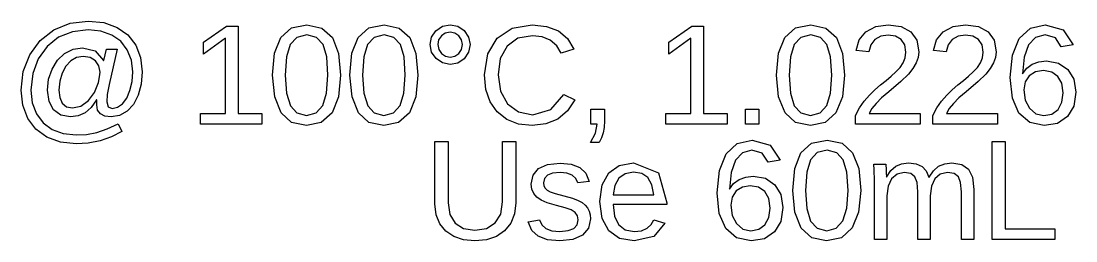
# Model space of a CAD drawing. Extents: x -25 to 123, y -44 to 109.
# Drawn here: x 14.75 to 35.79, y -9.95 to -5.56 of the extents above; entities that cross this region are included whole.
import ezdxf

# ---------------------------------------------------------------- set-up
doc = ezdxf.new("R2010")
doc.units = 0

msp = doc.modelspace()

# ---------------------------------------------------------------- linework, layer by layer
for p, q in [((15.3997, -5.73831), (15.7246, -5.6057)), ((15.7246, -5.6057), (16.0863, -5.56149)), ((16.0863, -5.56149), (16.3976, -5.59286)), ((16.3976, -5.59286), (16.6632, -5.687)), ((18.3845, -5.98309), (18.8463, -5.6655)), ((18.8463, -5.6655), (19.0766, -5.6655)), ((19.0766, -5.6655), (19.0766, -7.40744)), ((20.1414, -5.69913), (20.4487, -5.63637)), ((20.4487, -5.63637), (20.7488, -5.69983)), ((21.6841, -5.69913), (21.9915, -5.63637)), ((21.9915, -5.63637), (22.2916, -5.69983)), ((23.0245, -5.7529), (23.153, -5.6655)), ((23.153, -5.6655), (23.3068, -5.63637)), ((23.3068, -5.63637), (23.4605, -5.66516)), ((23.4605, -5.66516), (23.589, -5.75151)), ((24.5465, -5.70261), (24.9445, -5.63637)), ((24.9445, -5.63637), (25.2309, -5.66689)), ((25.2309, -5.66689), (25.466, -5.75844)), ((27.6667, -5.98309), (28.1286, -5.6655)), ((28.1286, -5.6655), (28.3588, -5.6655)), ((28.3588, -5.6655), (28.3588, -7.40744)), ((30.1943, -5.69913), (30.5017, -5.63637)), ((30.5017, -5.63637), (30.8018, -5.69983)), ((31.6027, -5.77509), (31.7984, -5.67105)), ((31.7984, -5.67105), (32.043, -5.63637)), ((32.043, -5.63637), (32.3043, -5.67123)), ((32.3043, -5.67123), (32.4973, -5.77576)), ((33.1454, -5.77509), (33.3412, -5.67105)), ((33.3412, -5.67105), (33.5858, -5.63637)), ((33.5858, -5.63637), (33.847, -5.67123)), ((33.847, -5.67123), (34.04, -5.77576)), ((34.8813, -5.70435), (35.1785, -5.63637)), ((35.1785, -5.63637), (35.5391, -5.73589)), ((15.1267, -5.95033), (15.3997, -5.73831)), ((15.4955, -5.88464), (15.2652, -6.0658)), ((15.7728, -5.77335), (15.4955, -5.88464)), ((16.0891, -5.73625), (15.7728, -5.77335)), ((16.3411, -5.76207), (16.0891, -5.73625)), ((16.5592, -5.83955), (16.3411, -5.76207)), ((16.7367, -5.96507), (16.5592, -5.83955)), ((16.6632, -5.687), (16.8773, -5.83835)), ((16.8773, -5.83835), (17.0342, -6.04135)), ((19.8061, -6.20154), (19.9293, -5.88741)), ((19.9293, -5.88741), (20.1414, -5.69913)), ((20.2509, -5.88568), (20.118, -6.02612)), ((20.4487, -5.83887), (20.2509, -5.88568)), ((20.6417, -5.88637), (20.4487, -5.83887)), ((20.7712, -6.02888), (20.6417, -5.88637)), ((20.7488, -5.69983), (20.9584, -5.8902)), ((20.9584, -5.8902), (21.0817, -6.205)), ((21.3488, -6.20154), (21.4721, -5.88741)), ((21.4721, -5.88741), (21.6841, -5.69913)), ((21.7937, -5.88568), (21.6607, -6.02612)), ((21.9915, -5.83887), (21.7937, -5.88568)), ((22.1844, -5.88637), (21.9915, -5.83887)), ((22.3139, -6.02888), (22.1844, -5.88637)), ((22.2916, -5.69983), (22.5011, -5.8902)), ((22.5011, -5.8902), (22.6244, -6.205)), ((22.9087, -6.03166), (22.9377, -5.88083)), ((22.9377, -5.88083), (23.0245, -5.7529)), ((23.1313, -5.85553), (23.0778, -5.93631)), ((23.2109, -5.80038), (23.1313, -5.85553)), ((23.3068, -5.782), (23.2109, -5.80038)), ((23.4026, -5.80003), (23.3068, -5.782)), ((23.4822, -5.85414), (23.4026, -5.80003)), ((23.5358, -5.93457), (23.4822, -5.85414)), ((23.589, -5.75151), (23.6759, -5.87909)), ((23.6759, -5.87909), (23.7048, -6.03166)), ((24.2455, -5.90128), (24.5465, -5.70261)), ((24.9473, -5.85275), (24.6588, -5.90492)), ((25.1399, -5.87527), (24.9473, -5.85275)), ((25.3044, -5.94289), (25.1399, -5.87527)), ((25.466, -5.75844), (25.6477, -5.90994)), ((29.859, -6.20154), (29.9823, -5.88741)), ((29.9823, -5.88741), (30.1943, -5.69913)), ((30.3039, -5.88568), (30.1709, -6.02612)), ((30.5017, -5.83887), (30.3039, -5.88568)), ((30.6946, -5.88637), (30.5017, -5.83887)), ((30.8241, -6.02888), (30.6946, -5.88637)), ((30.8018, -5.69983), (31.0114, -5.8902)), ((31.0114, -5.8902), (31.1346, -6.205)), ((31.4673, -5.9377), (31.6027, -5.77509)), ((31.8976, -5.86331), (31.7802, -5.92833)), ((32.043, -5.84163), (31.8976, -5.86331)), ((32.1925, -5.86383), (32.043, -5.84163)), ((32.3052, -5.93039), (32.1925, -5.86383)), ((32.4973, -5.77576), (32.6163, -5.94444)), ((33.0101, -5.9377), (33.1454, -5.77509)), ((33.4403, -5.86331), (33.323, -5.92833)), ((33.5858, -5.84163), (33.4403, -5.86331)), ((33.7352, -5.86383), (33.5858, -5.84163)), ((33.8479, -5.93039), (33.7352, -5.86383)), ((34.04, -5.77576), (34.1591, -5.94444)), ((34.6611, -5.90823), (34.8813, -5.70435)), ((34.9862, -5.88863), (34.8449, -6.0379)), ((35.1757, -5.83887), (34.9862, -5.88863)), ((35.3803, -5.89851), (35.1757, -5.83887)), ((35.5391, -5.73589), (35.736, -6.03442)), ((14.9206, -6.23276), (15.1267, -5.95033)), ((15.2652, -6.0658), (15.0905, -6.3125)), ((15.7843, -6.12144), (15.9711, -6.09267)), ((15.9711, -6.09267), (16.2274, -6.15576)), ((16.8671, -6.13498), (16.7367, -5.96507)), ((17.0342, -6.04135), (17.1304, -6.28857)), ((18.8255, -5.90405), (18.3845, -6.21887)), ((18.3845, -6.21887), (18.3845, -5.98309)), ((18.8255, -7.40744), (18.8255, -5.90405)), ((20.118, -6.02612), (20.0425, -6.27367)), ((20.8445, -6.27711), (20.7712, -6.02888)), ((21.6607, -6.02612), (21.5853, -6.27367)), ((22.3873, -6.27711), (22.3139, -6.02888)), ((22.938, -6.18248), (22.9087, -6.03166)), ((23.0778, -5.93631), (23.0599, -6.03166)), ((23.0599, -6.03166), (23.0781, -6.127)), ((23.5356, -6.12787), (23.5536, -6.03166)), ((23.5536, -6.03166), (23.5358, -5.93457)), ((23.7048, -6.03166), (23.6755, -6.1842)), ((24.0562, -6.2168), (24.2455, -5.90128)), ((24.4424, -6.06148), (24.3072, -6.30885)), ((24.6588, -5.90492), (24.4424, -6.06148)), ((25.4342, -6.05315), (25.3044, -5.94289)), ((25.5228, -6.20361), (25.4342, -6.05315)), ((25.6477, -5.90994), (25.7739, -6.12041)), ((28.1078, -5.90405), (27.6667, -6.21887)), ((27.6667, -6.21887), (27.6667, -5.98309)), ((28.1078, -7.40744), (28.1078, -5.90405)), ((30.1709, -6.02612), (30.0955, -6.27367)), ((30.8975, -6.27711), (30.8241, -6.02888)), ((31.4037, -6.14815), (31.4673, -5.9377)), ((31.6982, -6.03252), (31.6589, -6.17174)), ((31.7802, -5.92833), (31.6982, -6.03252)), ((32.3759, -6.0372), (32.3052, -5.93039)), ((32.3995, -6.18005), (32.3759, -6.0372)), ((32.6163, -5.94444), (32.6561, -6.17174)), ((32.9464, -6.14815), (33.0101, -5.9377)), ((33.241, -6.03252), (33.2016, -6.17174)), ((33.323, -5.92833), (33.241, -6.03252)), ((33.9187, -6.0372), (33.8479, -5.93039)), ((33.9422, -6.18005), (33.9187, -6.0372)), ((34.1591, -5.94444), (34.1988, -6.17174)), ((34.5249, -6.239), (34.6611, -5.90823)), ((34.8449, -6.0379), (34.757, -6.28146)), ((35.4975, -6.07741), (35.3803, -5.89851)), ((35.736, -6.03442), (35.4975, -6.07741)), ((14.7911, -6.56804), (14.9206, -6.23276)), ((15.0905, -6.3125), (14.9802, -6.60878)), ((15.4717, -6.34302), (15.6147, -6.20779)), ((15.6147, -6.20779), (15.7843, -6.12144)), ((15.8541, -6.29083), (15.7375, -6.35689)), ((15.9864, -6.26881), (15.8541, -6.29083)), ((16.1237, -6.2905), (15.9864, -6.26881)), ((16.2305, -6.3555), (16.1237, -6.2905)), ((16.2274, -6.15576), (16.3886, -6.34509)), ((16.3969, -6.34509), (16.451, -6.12317)), ((16.451, -6.12317), (16.6674, -6.12317)), ((16.6674, -6.12317), (16.5065, -6.82495)), ((16.9472, -6.34111), (16.8671, -6.13498)), ((17.1304, -6.28857), (17.1625, -6.57254)), ((19.765, -6.64188), (19.8061, -6.20154)), ((20.0425, -6.27367), (20.0174, -6.64188)), ((20.869, -6.64188), (20.8445, -6.27711)), ((21.0817, -6.205), (21.1227, -6.64188)), ((21.3077, -6.64188), (21.3488, -6.20154)), ((21.5853, -6.27367), (21.5602, -6.64188)), ((22.4117, -6.64188), (22.3873, -6.27711)), ((22.6244, -6.205), (22.6655, -6.64188)), ((23.0259, -6.31041), (22.938, -6.18248)), ((23.1547, -6.39778), (23.0259, -6.31041)), ((23.0781, -6.127), (23.1327, -6.20779)), ((23.1327, -6.20779), (23.2126, -6.26292)), ((23.2126, -6.26292), (23.3068, -6.28128)), ((23.3068, -6.28128), (23.4018, -6.26309)), ((23.4018, -6.26309), (23.4815, -6.20848)), ((23.5876, -6.3118), (23.4588, -6.39813)), ((23.4815, -6.20848), (23.5356, -6.12787)), ((23.6755, -6.1842), (23.5876, -6.3118)), ((23.9931, -6.63354), (24.0562, -6.2168)), ((24.3072, -6.30885), (24.2621, -6.63354)), ((25.7739, -6.12041), (25.5228, -6.20361)), ((29.8179, -6.64188), (29.859, -6.20154)), ((30.0955, -6.27367), (30.0704, -6.64188)), ((30.9219, -6.64188), (30.8975, -6.27711)), ((31.1346, -6.205), (31.1757, -6.64188)), ((31.6589, -6.17174), (31.4037, -6.14815)), ((32.3447, -6.39363), (32.3858, -6.29308)), ((32.3858, -6.29308), (32.3995, -6.18005)), ((32.6431, -6.28511), (32.604, -6.39778)), ((32.6561, -6.17174), (32.6431, -6.28511)), ((33.2016, -6.17174), (32.9464, -6.14815)), ((33.8874, -6.39363), (33.9285, -6.29308)), ((33.9285, -6.29308), (33.9422, -6.18005)), ((34.1858, -6.28511), (34.1468, -6.39778)), ((34.1988, -6.17174), (34.1858, -6.28511)), ((34.4795, -6.68765), (34.5249, -6.239)), ((34.757, -6.28146), (34.7277, -6.61414)), ((15.2973, -6.72197), (15.3644, -6.51846)), ((15.3644, -6.51846), (15.4717, -6.34302)), ((15.6402, -6.46194), (15.5662, -6.60097)), ((15.7375, -6.35689), (15.6402, -6.46194)), ((16.2991, -6.45586), (16.2305, -6.3555)), ((16.322, -6.58363), (16.2991, -6.45586)), ((16.3886, -6.34509), (16.3969, -6.34509)), ((16.9739, -6.5753), (16.9472, -6.34111)), ((23.3068, -6.42691), (23.1547, -6.39778)), ((23.4588, -6.39813), (23.3068, -6.42691)), ((32.2011, -6.57394), (32.2814, -6.48587)), ((32.2814, -6.48587), (32.3447, -6.39363)), ((32.5394, -6.51013), (32.4494, -6.62247)), ((32.604, -6.39778), (32.5394, -6.51013)), ((33.7439, -6.57394), (33.8242, -6.48587)), ((33.8242, -6.48587), (33.8874, -6.39363)), ((34.0821, -6.51013), (33.9922, -6.62247)), ((34.1468, -6.39778), (34.0821, -6.51013)), ((34.7277, -6.61414), (34.8096, -6.50302)), ((34.8096, -6.50302), (34.9191, -6.42206)), ((34.9191, -6.42206), (35.0516, -6.37267)), ((35.0516, -6.37267), (35.202, -6.35619)), ((35.202, -6.35619), (35.4446, -6.39848)), ((35.4446, -6.39848), (35.6313, -6.52539)), ((14.7479, -6.93866), (14.7911, -6.56804)), ((14.9802, -6.60878), (14.9435, -6.93866)), ((15.2749, -6.94144), (15.2973, -6.72197)), ((15.5662, -6.60097), (15.5194, -6.76343)), ((16.2901, -6.78473), (16.3141, -6.67065)), ((16.3141, -6.67065), (16.322, -6.58363)), ((16.9604, -6.77017), (16.9739, -6.5753)), ((17.1625, -6.57254), (17.1425, -6.81821)), ((19.8073, -7.07527), (19.765, -6.64188)), ((20.0174, -6.64188), (20.0429, -7.00211)), ((20.8433, -6.99692), (20.869, -6.64188)), ((21.1227, -6.64188), (21.0796, -7.07355)), ((21.35, -7.07527), (21.3077, -6.64188)), ((21.5602, -6.64188), (21.5856, -7.00211)), ((22.386, -6.99692), (22.4117, -6.64188)), ((22.6655, -6.64188), (22.6223, -7.07355)), ((24.0214, -6.92462), (23.9931, -6.63354)), ((24.2621, -6.63354), (24.3091, -6.95757)), ((29.8602, -7.07527), (29.8179, -6.64188)), ((30.0704, -6.64188), (30.0958, -7.00211)), ((30.8963, -6.99692), (30.9219, -6.64188)), ((31.1757, -6.64188), (31.1325, -7.07355)), ((32.0021, -6.7459), (32.107, -6.65993)), ((32.107, -6.65993), (32.2011, -6.57394)), ((32.4494, -6.62247), (32.3, -6.76567)), ((33.5449, -6.7459), (33.6497, -6.65993)), ((33.6497, -6.65993), (33.7439, -6.57394)), ((33.9922, -6.62247), (33.8427, -6.76567)), ((34.5232, -7.1006), (34.4795, -6.68765)), ((34.8602, -6.65091), (34.7796, -6.77208)), ((34.9845, -6.57445), (34.8602, -6.65091)), ((35.1424, -6.54897), (34.9845, -6.57445)), ((35.3078, -6.57776), (35.1424, -6.54897)), ((35.4323, -6.66409), (35.3078, -6.57776)), ((35.5103, -6.80347), (35.4323, -6.66409)), ((35.6313, -6.52539), (35.7504, -6.72371)), ((35.7504, -6.72371), (35.7901, -6.98027)), ((14.781, -7.23909), (14.7479, -6.93866)), ((14.9435, -6.93866), (14.9707, -7.19057)), ((15.3049, -7.16508), (15.2749, -6.94144)), ((15.5194, -6.76343), (15.5038, -6.93866)), ((15.5038, -6.93866), (15.5202, -7.08707)), ((16.2125, -6.98444), (16.2901, -6.78473)), ((16.5065, -6.82495), (16.468, -7.02638)), ((16.9198, -6.94698), (16.9604, -6.77017)), ((17.1425, -6.81821), (17.0827, -7.03923)), ((24.1061, -7.17374), (24.0214, -6.92462)), ((31.6698, -7.03886), (31.7795, -6.93242)), ((31.7795, -6.93242), (31.8913, -6.83553)), ((31.8913, -6.83553), (32.0021, -6.7459)), ((32.3, -6.76567), (32.0569, -6.97058)), ((33.2125, -7.03886), (33.3223, -6.93242)), ((33.3223, -6.93242), (33.4341, -6.83553)), ((33.4341, -6.83553), (33.5449, -6.7459)), ((33.8427, -6.76567), (33.5997, -6.97058)), ((34.7796, -6.77208), (34.7527, -6.93173)), ((34.7527, -6.93173), (34.7806, -7.13733)), ((35.5363, -6.99138), (35.5103, -6.80347)), ((15.5202, -7.08707), (15.5696, -7.1994)), ((15.9389, -7.25731), (16.0904, -7.1481)), ((16.0904, -7.1481), (16.2125, -6.98444)), ((16.2513, -7.13423), (16.1488, -7.28349)), ((16.2596, -7.13423), (16.2513, -7.13423)), ((16.2555, -7.23129), (16.2596, -7.13423)), ((16.468, -7.02638), (16.4552, -7.17583)), ((16.7721, -7.21049), (16.8558, -7.09676)), ((16.8558, -7.09676), (16.9198, -6.94698)), ((17.0827, -7.03923), (16.9874, -7.2242)), ((19.9342, -7.39079), (19.8073, -7.07527)), ((20.0429, -7.00211), (20.1193, -7.25072)), ((20.7663, -7.24657), (20.8433, -6.99692)), ((21.0796, -7.07355), (20.9501, -7.3894)), ((21.4769, -7.39079), (21.35, -7.07527)), ((21.5856, -7.00211), (21.6621, -7.25072)), ((22.3091, -7.24657), (22.386, -6.99692)), ((22.6223, -7.07355), (22.4928, -7.3894)), ((24.3091, -6.95757), (24.45, -7.21121)), ((25.3179, -7.32803), (25.5756, -7.02327)), ((25.5756, -7.02327), (25.7919, -7.13145)), ((25.7919, -7.13145), (25.6468, -7.35368)), ((29.9871, -7.39079), (29.8602, -7.07527)), ((30.0958, -7.00211), (30.1723, -7.25072)), ((30.8193, -7.24657), (30.8963, -6.99692)), ((31.1325, -7.07355), (31.003, -7.3894)), ((31.5652, -7.15712), (31.6698, -7.03886)), ((31.9137, -7.09451), (31.8031, -7.20564)), ((32.0569, -6.97058), (31.9137, -7.09451)), ((33.108, -7.15712), (33.2125, -7.03886)), ((33.4565, -7.09451), (33.3459, -7.20564)), ((33.5997, -6.97058), (33.4565, -7.09451)), ((34.6542, -7.4019), (34.5232, -7.1006)), ((34.7806, -7.13733), (34.8643, -7.30203)), ((35.5106, -7.18085), (35.5363, -6.99138)), ((35.7901, -6.98027), (35.7481, -7.25696)), ((14.8804, -7.50244), (14.781, -7.23909)), ((14.9707, -7.19057), (15.0523, -7.41092)), ((15.3949, -7.33394), (15.3049, -7.16508)), ((15.5393, -7.44002), (15.3949, -7.33394)), ((15.5696, -7.1994), (15.6534, -7.27013)), ((15.6534, -7.27013), (15.7728, -7.29372)), ((15.7728, -7.29372), (15.9389, -7.25731)), ((16.1488, -7.28349), (16.0245, -7.39009)), ((16.2742, -7.33809), (16.2555, -7.23129)), ((16.3304, -7.41437), (16.2742, -7.33809)), ((16.4552, -7.17583), (16.4833, -7.27359)), ((16.4833, -7.27359), (16.5675, -7.3062)), ((16.5675, -7.3062), (16.6741, -7.28226)), ((16.6741, -7.28226), (16.7721, -7.21049)), ((16.8608, -7.36168), (16.7102, -7.44696)), ((16.9874, -7.2242), (16.8608, -7.36168)), ((20.1193, -7.25072), (20.2513, -7.39531)), ((20.6342, -7.39426), (20.7663, -7.24657)), ((21.6621, -7.25072), (21.794, -7.39531)), ((22.177, -7.39426), (22.3091, -7.24657)), ((24.2448, -7.37553), (24.1061, -7.17374)), ((24.45, -7.21121), (24.6711, -7.37502)), ((24.9584, -7.42963), (25.3179, -7.32803)), ((25.6468, -7.35368), (25.4528, -7.51561)), ((26.1156, -7.61964), (26.1156, -7.3159)), ((26.1156, -7.3159), (26.3861, -7.3159)), ((26.3861, -7.3159), (26.3861, -7.5489)), ((29.1956, -7.61964), (29.1956, -7.3159)), ((29.1956, -7.3159), (29.4661, -7.3159)), ((29.4661, -7.3159), (29.4661, -7.61964)), ((30.1723, -7.25072), (30.3042, -7.39531)), ((30.6872, -7.39426), (30.8193, -7.24657)), ((31.3926, -7.44351), (31.4711, -7.29077)), ((31.4711, -7.29077), (31.5652, -7.15712)), ((31.722, -7.30846), (31.6672, -7.40744)), ((31.8031, -7.20564), (31.722, -7.30846)), ((32.9353, -7.44351), (33.0139, -7.29077)), ((33.0139, -7.29077), (33.108, -7.15712)), ((33.2647, -7.30846), (33.2099, -7.40744)), ((33.3459, -7.20564), (33.2647, -7.30846)), ((34.8643, -7.30203), (34.9918, -7.4102)), ((35.3116, -7.41594), (35.4337, -7.32492)), ((35.4337, -7.32492), (35.5106, -7.18085)), ((35.7481, -7.25696), (35.6223, -7.46848)), ((15.0423, -7.71915), (14.8804, -7.50244)), ((15.0523, -7.41092), (15.1855, -7.59172)), ((15.7326, -7.47539), (15.5393, -7.44002)), ((15.884, -7.45407), (15.7326, -7.47539)), ((16.0245, -7.39009), (15.884, -7.45407)), ((16.4209, -7.46014), (16.3304, -7.41437)), ((16.5425, -7.47539), (16.4209, -7.46014)), ((16.7102, -7.44696), (16.5425, -7.47539)), ((18.3277, -7.61964), (18.3277, -7.40744)), ((18.3277, -7.40744), (18.8255, -7.40744)), ((19.0766, -7.40744), (19.5523, -7.40744)), ((19.5523, -7.40744), (19.5523, -7.61964)), ((20.1453, -7.58322), (19.9342, -7.39079)), ((20.2513, -7.39531), (20.4432, -7.44351)), ((20.4432, -7.44351), (20.6342, -7.39426)), ((20.9501, -7.3894), (20.7363, -7.58287)), ((21.6881, -7.58322), (21.4769, -7.39079)), ((21.794, -7.39531), (21.9859, -7.44351)), ((21.9859, -7.44351), (22.177, -7.39426)), ((22.4928, -7.3894), (22.2791, -7.58287)), ((24.4348, -7.52463), (24.2448, -7.37553)), ((24.6704, -7.61668), (24.4348, -7.52463)), ((24.6711, -7.37502), (24.9584, -7.42963)), ((25.4528, -7.51561), (25.2169, -7.61443)), ((26.3861, -7.5489), (26.3795, -7.68379)), ((27.6099, -7.61964), (27.6099, -7.40744)), ((27.6099, -7.40744), (28.1078, -7.40744)), ((28.3588, -7.40744), (28.8345, -7.40744)), ((28.8345, -7.40744), (28.8345, -7.61964)), ((30.1983, -7.58322), (29.9871, -7.39079)), ((30.3042, -7.39531), (30.4961, -7.44351)), ((30.4961, -7.44351), (30.6872, -7.39426)), ((31.003, -7.3894), (30.7893, -7.58287)), ((31.3926, -7.61964), (31.3926, -7.44351)), ((31.6672, -7.40744), (32.6866, -7.40744)), ((32.6866, -7.40744), (32.6866, -7.61964)), ((32.9353, -7.61964), (32.9353, -7.44351)), ((33.2099, -7.40744), (34.2293, -7.40744)), ((34.2293, -7.40744), (34.2293, -7.61964)), ((34.8678, -7.586), (34.6542, -7.4019)), ((34.9918, -7.4102), (35.1507, -7.44627)), ((35.1507, -7.44627), (35.3116, -7.41594)), ((35.6223, -7.46848), (35.4226, -7.60265)), ((15.2631, -7.87967), (15.0423, -7.71915)), ((15.1855, -7.59172), (15.3672, -7.72504)), ((15.3672, -7.72504), (15.5903, -7.80721)), ((16.0502, -7.82159), (16.2555, -7.78259)), ((16.2555, -7.78259), (16.4659, -7.71341)), ((16.4659, -7.71341), (16.684, -7.60992)), ((16.7603, -7.76526), (16.5507, -7.87152)), ((16.684, -7.60992), (16.7603, -7.76526)), ((19.5523, -7.61964), (18.3277, -7.61964)), ((20.4404, -7.64737), (20.1453, -7.58322)), ((20.7363, -7.58287), (20.4404, -7.64737)), ((21.9832, -7.64737), (21.6881, -7.58322)), ((22.2791, -7.58287), (21.9832, -7.64737)), ((24.9459, -7.64737), (24.6704, -7.61668)), ((25.2169, -7.61443), (24.9459, -7.64737)), ((26.2377, -7.61964), (26.1156, -7.61964)), ((26.2051, -7.79785), (26.2377, -7.61964)), ((26.3795, -7.68379), (26.3597, -7.79437)), ((28.8345, -7.61964), (27.6099, -7.61964)), ((29.4661, -7.61964), (29.1956, -7.61964)), ((30.4934, -7.64737), (30.1983, -7.58322)), ((30.7893, -7.58287), (30.4934, -7.64737)), ((32.6866, -7.61964), (31.3926, -7.61964)), ((34.2293, -7.61964), (32.9353, -7.61964)), ((35.1591, -7.64737), (34.8678, -7.586)), ((35.4226, -7.60265), (35.1591, -7.64737)), ((15.5344, -7.97902), (15.2631, -7.87967)), ((15.8477, -8.01213), (15.5344, -7.97902)), ((15.5903, -7.80721), (15.8477, -7.83461)), ((15.8477, -7.83461), (16.0502, -7.82159)), ((16.3241, -7.94902), (16.0875, -7.99634)), ((16.5507, -7.87152), (16.3241, -7.94902)), ((23.0034, -9.21039), (23.0034, -7.96635)), ((23.0034, -7.96635), (23.2683, -7.96635)), ((23.2683, -7.96635), (23.2683, -9.18822)), ((24.3528, -9.17017), (24.3528, -7.96635)), ((24.3528, -7.96635), (24.6163, -7.96635)), ((24.6163, -7.96635), (24.6163, -9.18544)), ((26.1073, -7.983), (26.2051, -7.79785)), ((26.2779, -7.983), (26.1073, -7.983)), ((26.3261, -7.89076), (26.2779, -7.983)), ((26.3597, -7.79437), (26.3261, -7.89076)), ((29.0341, -8.00519), (29.3312, -7.93723)), ((29.3312, -7.93723), (29.6918, -8.03674)), ((30.5181, -7.99998), (30.8254, -7.93723)), ((30.8254, -7.93723), (31.1255, -8.00069)), ((34.1172, -9.92049), (34.1172, -7.96635)), ((34.1172, -7.96635), (34.3821, -7.96635)), ((34.3821, -7.96635), (34.3821, -9.70413)), ((16.0875, -7.99634), (15.8477, -8.01213)), ((28.8139, -8.20908), (29.0341, -8.00519)), ((29.139, -8.18948), (28.9977, -8.33875)), ((29.3284, -8.13972), (29.139, -8.18948)), ((29.533, -8.19936), (29.3284, -8.13972)), ((29.6502, -8.37825), (29.533, -8.19936)), ((29.6918, -8.03674), (29.8888, -8.33527)), ((30.1828, -8.50238), (30.306, -8.18825)), ((30.306, -8.18825), (30.5181, -7.99998)), ((30.6276, -8.18654), (30.4946, -8.32697)), ((30.8254, -8.13972), (30.6276, -8.18654)), ((31.0184, -8.18723), (30.8254, -8.13972)), ((31.1479, -8.32973), (31.0184, -8.18723)), ((31.1255, -8.00069), (31.3351, -8.19104)), ((31.3351, -8.19104), (31.4584, -8.50584)), ((25.2523, -8.42316), (25.499, -8.3963)), ((25.499, -8.3963), (25.7218, -8.41814)), ((26.6806, -8.44171), (26.9665, -8.39215)), ((26.9665, -8.39215), (27.4626, -8.59151)), ((28.6777, -8.53984), (28.8139, -8.20908)), ((28.9977, -8.33875), (28.9098, -8.58232)), ((29.8888, -8.33527), (29.6502, -8.37825)), ((30.4946, -8.32697), (30.4192, -8.57452)), ((31.2212, -8.57797), (31.1479, -8.32973)), ((32.1976, -8.45456), (32.313, -8.40775)), ((32.313, -8.40775), (32.4514, -8.39215)), ((32.4514, -8.39215), (32.6041, -8.40913)), ((32.6041, -8.40913), (32.7211, -8.4601)), ((33.0512, -8.45871), (33.1731, -8.40878)), ((33.1731, -8.40878), (33.3182, -8.39215)), ((33.3182, -8.39215), (33.5146, -8.42299)), ((24.9628, -8.63571), (25.0725, -8.50378)), ((25.0725, -8.50378), (25.2523, -8.42316)), ((25.352, -8.59775), (25.2494, -8.63623)), ((25.499, -8.58493), (25.352, -8.59775)), ((25.6361, -8.59827), (25.499, -8.58493)), ((25.7424, -8.63832), (25.6361, -8.59827)), ((25.7218, -8.41814), (25.8936, -8.48366)), ((25.8936, -8.48366), (26.013, -8.5974)), ((26.013, -8.5974), (26.0787, -8.76382)), ((26.3387, -8.83214), (26.4693, -8.59047)), ((26.4693, -8.59047), (26.6806, -8.44171)), ((26.7995, -8.60695), (26.6745, -8.69795)), ((26.9623, -8.5766), (26.7995, -8.60695)), ((27.1277, -8.60381), (26.9623, -8.5766)), ((27.2494, -8.68546), (27.1277, -8.60381)), ((27.4626, -8.59151), (27.628, -9.18961)), ((28.6322, -8.98849), (28.6777, -8.53984)), ((28.9098, -8.58232), (28.8805, -8.91499)), ((30.1417, -8.94273), (30.1828, -8.50238)), ((30.4192, -8.57452), (30.3941, -8.94273)), ((31.2457, -8.94273), (31.2212, -8.57797)), ((31.4584, -8.50584), (31.4995, -8.94273)), ((31.7683, -8.5291), (31.7621, -8.41988)), ((31.7621, -8.41988), (31.9979, -8.41988)), ((31.7704, -8.74026), (31.7683, -8.5291)), ((31.9979, -8.41988), (31.9993, -8.43269)), ((31.9993, -8.43269), (32.0007, -8.45732)), ((32.0007, -8.45732), (32.0022, -8.49008)), ((32.0022, -8.49008), (32.0041, -8.52736)), ((32.0041, -8.52736), (32.0064, -8.5844)), ((32.0064, -8.5844), (32.009, -8.67644)), ((32.0131, -8.67644), (32.0995, -8.54123)), ((32.0995, -8.54123), (32.1976, -8.45456)), ((32.2212, -8.61543), (32.1116, -8.70699)), ((32.364, -8.58493), (32.2212, -8.61543)), ((32.4954, -8.60573), (32.364, -8.58493)), ((32.579, -8.66814), (32.4954, -8.60573)), ((32.7211, -8.4601), (32.8052, -8.54817)), ((32.8052, -8.54817), (32.8591, -8.67644)), ((32.8633, -8.67644), (32.9491, -8.54643)), ((32.9491, -8.54643), (33.0512, -8.45871)), ((33.0854, -8.61526), (32.9763, -8.70628)), ((33.2308, -8.58493), (33.0854, -8.61526)), ((33.3622, -8.60573), (33.2308, -8.58493)), ((33.4458, -8.66814), (33.3622, -8.60573)), ((33.5146, -8.42299), (33.649, -8.51556)), ((33.649, -8.51556), (33.7265, -8.67853)), ((24.9262, -8.81651), (24.9628, -8.63571)), ((24.9391, -8.91881), (24.9262, -8.81651)), ((25.189, -8.70071), (25.1689, -8.79156)), ((25.1689, -8.79156), (25.1772, -8.84981)), ((25.2494, -8.63623), (25.189, -8.70071)), ((25.8158, -8.70332), (25.7424, -8.63832)), ((25.8541, -8.79156), (25.8158, -8.70332)), ((26.0787, -8.76382), (25.8541, -8.79156)), ((26.2952, -9.16048), (26.3387, -8.83214)), ((26.6745, -8.69795), (26.5929, -8.84201)), ((27.3295, -8.82642), (27.2494, -8.68546)), ((27.37, -9.03149), (27.3295, -8.82642)), ((28.8805, -8.91499), (28.9623, -8.80388)), ((28.9623, -8.80388), (29.0719, -8.72292)), ((29.0719, -8.72292), (29.2043, -8.67351)), ((29.2043, -8.67351), (29.3548, -8.65703)), ((29.3548, -8.65703), (29.5973, -8.69933)), ((29.5973, -8.69933), (29.784, -8.82623)), ((29.784, -8.82623), (29.9031, -9.02457)), ((31.7704, -9.92049), (31.7704, -8.74026)), ((32.009, -8.67644), (32.0131, -8.67644)), ((32.1116, -8.70699), (32.0419, -8.85397)), ((32.6237, -8.78499), (32.579, -8.66814)), ((32.6386, -8.96909), (32.6237, -8.78499)), ((32.8591, -8.67644), (32.8633, -8.67644)), ((32.9763, -8.70628), (32.9082, -8.8531)), ((33.4905, -8.78499), (33.4458, -8.66814)), ((33.5054, -8.96909), (33.4905, -8.78499)), ((33.7265, -8.67853), (33.7523, -8.92055)), ((24.9775, -9.00375), (24.9391, -8.91881)), ((25.0387, -9.07433), (24.9775, -9.00375)), ((25.1772, -8.84981), (25.2022, -8.89699)), ((25.2022, -8.89699), (25.2435, -8.93546)), ((25.2435, -8.93546), (25.3007, -8.9677)), ((25.3007, -8.9677), (25.4019, -9.00237)), ((25.4019, -9.00237), (25.5753, -9.04814)), ((25.5753, -9.04814), (25.7459, -9.09616)), ((26.5929, -8.84201), (26.5601, -9.03149)), ((26.5601, -9.03149), (27.37, -9.03149)), ((28.6759, -9.40144), (28.6322, -8.98849)), ((29.0129, -8.95175), (28.9323, -9.07294)), ((29.1372, -8.87529), (29.0129, -8.95175)), ((29.2952, -8.84981), (29.1372, -8.87529)), ((29.4606, -8.8786), (29.2952, -8.84981)), ((29.585, -8.96494), (29.4606, -8.8786)), ((29.6631, -9.10431), (29.585, -8.96494)), ((29.9031, -9.02457), (29.9428, -9.28111)), ((30.184, -9.37613), (30.1417, -8.94273)), ((30.3941, -8.94273), (30.4196, -9.30296)), ((31.22, -9.29776), (31.2457, -8.94273)), ((31.4995, -8.94273), (31.4563, -9.37439)), ((32.0419, -8.85397), (32.0187, -9.05092)), ((32.6386, -9.92049), (32.6386, -8.96909)), ((32.9082, -8.8531), (32.8855, -9.05092)), ((33.5054, -9.92049), (33.5054, -8.96909)), ((33.7523, -8.92055), (33.7523, -9.92049)), ((23.028, -9.42467), (23.0034, -9.21039)), ((23.2683, -9.18822), (23.3023, -9.42361)), ((24.3163, -9.41304), (24.3528, -9.17017)), ((24.6163, -9.18544), (24.5912, -9.40628)), ((25.1197, -9.13344), (25.0387, -9.07433)), ((25.2416, -9.18735), (25.1197, -9.13344)), ((25.4255, -9.24229), (25.2416, -9.18735)), ((25.6044, -9.28943), (25.4255, -9.24229)), ((25.7459, -9.09616), (25.861, -9.14038)), ((25.861, -9.14038), (25.9392, -9.18494)), ((25.9392, -9.18494), (25.999, -9.23398)), ((25.999, -9.23398), (26.0439, -9.28928)), ((26.3387, -9.50337), (26.2952, -9.16048)), ((27.628, -9.22287), (26.5573, -9.22287)), ((26.5573, -9.22287), (26.584, -9.45137)), ((27.628, -9.18961), (27.628, -9.22287)), ((28.9323, -9.07294), (28.9055, -9.23259)), ((28.9055, -9.23259), (28.9334, -9.43819)), ((29.6891, -9.29222), (29.6631, -9.10431)), ((32.0187, -9.05092), (32.0187, -9.92049)), ((32.8855, -9.05092), (32.8855, -9.92049)), ((23.1019, -9.60706), (23.028, -9.42467)), ((23.3023, -9.42361), (23.4042, -9.59456)), ((24.2065, -9.58971), (24.3163, -9.41304)), ((24.5912, -9.40628), (24.5158, -9.59456)), ((25.7216, -9.33034), (25.6044, -9.28943)), ((25.8014, -9.38098), (25.7216, -9.33034)), ((25.8471, -9.44476), (25.8014, -9.38098)), ((25.8624, -9.52521), (25.8471, -9.44476)), ((26.0439, -9.28928), (26.0773, -9.35255)), ((26.0773, -9.35255), (26.0982, -9.4245)), ((26.0982, -9.4245), (26.1051, -9.5058)), ((26.584, -9.45137), (26.6641, -9.62093)), ((28.807, -9.70276), (28.6759, -9.40144)), ((28.9334, -9.43819), (29.0171, -9.60287)), ((29.6634, -9.4817), (29.6891, -9.29222)), ((29.9428, -9.28111), (29.9009, -9.55782)), ((30.3109, -9.69165), (30.184, -9.37613)), ((30.4196, -9.30296), (30.496, -9.55157)), ((31.143, -9.54742), (31.22, -9.29776)), ((31.4563, -9.37439), (31.3268, -9.69026)), ((23.2204, -9.75372), (23.1019, -9.60706)), ((23.4042, -9.59456), (23.5703, -9.69858)), ((24.0309, -9.69736), (24.2065, -9.58971)), ((24.5158, -9.59456), (24.3945, -9.74626)), ((24.8666, -9.56822), (25.0871, -9.52521)), ((24.9389, -9.73793), (24.8666, -9.56822)), ((25.0871, -9.52521), (25.136, -9.62975)), ((25.136, -9.62975), (25.2188, -9.70206)), ((25.7743, -9.69997), (25.8404, -9.62715)), ((25.8404, -9.62715), (25.8624, -9.52521)), ((26.1051, -9.5058), (26.065, -9.69373)), ((26.4693, -9.74989), (26.3387, -9.50337)), ((26.6641, -9.62093), (26.7955, -9.72597)), ((27.2362, -9.69582), (27.3182, -9.62196)), ((27.3182, -9.62196), (27.3687, -9.53078)), ((27.5878, -9.59317), (27.3676, -9.85945)), ((27.3687, -9.53078), (27.5878, -9.59317)), ((29.0171, -9.60287), (29.1445, -9.71106)), ((29.4644, -9.71678), (29.5864, -9.62576)), ((29.5864, -9.62576), (29.6634, -9.4817)), ((29.9009, -9.55782), (29.775, -9.76932)), ((30.496, -9.55157), (30.628, -9.69615)), ((31.0109, -9.69511), (31.143, -9.54742)), ((23.3792, -9.86086), (23.2204, -9.75372)), ((23.5734, -9.92638), (23.3792, -9.86086)), ((23.5703, -9.69858), (23.7967, -9.73325)), ((23.7967, -9.73325), (24.0309, -9.69736)), ((24.2315, -9.85739), (24.0312, -9.92551)), ((24.3945, -9.74626), (24.2315, -9.85739)), ((25.0642, -9.856), (24.9389, -9.73793)), ((25.2482, -9.92516), (25.0642, -9.856)), ((25.2188, -9.70206), (25.3381, -9.74419)), ((25.3381, -9.74419), (25.4962, -9.75821)), ((25.4962, -9.75821), (25.6608, -9.74365)), ((25.6608, -9.74365), (25.7743, -9.69997)), ((25.9449, -9.83311), (25.7526, -9.91945)), ((26.065, -9.69373), (25.9449, -9.83311)), ((26.683, -9.89862), (26.4693, -9.74989)), ((26.7955, -9.72597), (26.9762, -9.761)), ((26.9762, -9.761), (27.1223, -9.74471)), ((27.3676, -9.85945), (26.9762, -9.94821)), ((27.1223, -9.74471), (27.2362, -9.69582)), ((29.0206, -9.88684), (28.807, -9.70276)), ((29.3118, -9.94821), (29.0206, -9.88684)), ((29.1445, -9.71106), (29.3035, -9.74712)), ((29.3035, -9.74712), (29.4644, -9.71678)), ((29.775, -9.76932), (29.5753, -9.9035)), ((30.522, -9.88406), (30.3109, -9.69165)), ((30.8171, -9.94821), (30.522, -9.88406)), ((30.628, -9.69615), (30.8199, -9.74435)), ((31.113, -9.88373), (30.8171, -9.94821)), ((30.8199, -9.74435), (31.0109, -9.69511)), ((31.3268, -9.69026), (31.113, -9.88373)), ((34.3821, -9.70413), (35.3696, -9.70413)), ((35.3696, -9.70413), (35.3696, -9.92049)), ((23.7981, -9.94821), (23.5734, -9.92638)), ((24.0312, -9.92551), (23.7981, -9.94821)), ((25.4962, -9.94821), (25.2482, -9.92516)), ((25.7526, -9.91945), (25.4962, -9.94821)), ((26.9762, -9.94821), (26.683, -9.89862)), ((29.5753, -9.9035), (29.3118, -9.94821)), ((32.0187, -9.92049), (31.7704, -9.92049)), ((32.8855, -9.92049), (32.6386, -9.92049)), ((33.7523, -9.92049), (33.5054, -9.92049)), ((35.3696, -9.92049), (34.1172, -9.92049))]:
    msp.add_line(p, q)

doc.saveas('drawing.dxf')
